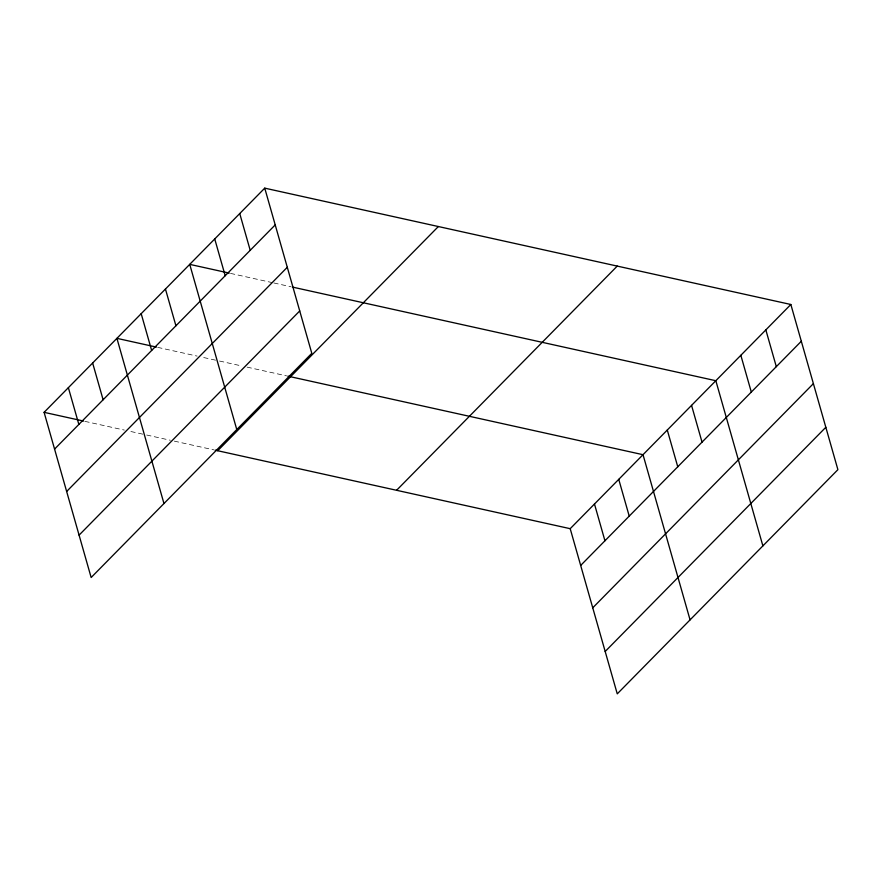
<?xml version="1.0" encoding="UTF-8"?>
<svg xmlns="http://www.w3.org/2000/svg" width="882" height="882" viewBox="0 0 882 882"><rect width="100%" height="100%" fill="white"/><g stroke="black" fill="none" stroke-linecap="round" stroke-linejoin="round"><path stroke-width="0.66" stroke-dasharray="4.41 3.31" d="M230.5 273.387L272.582 282.692M273.905 282.979L291.005 286.76M157.691 347.365L197.138 356.096M203.72 357.552L218.185 360.749M219.508 361.036L241.866 365.986M247.125 367.144L286.584 375.875M84.87 421.353L124.329 430.074M130.911 431.53L145.376 434.727M146.688 435.024L170.369 440.261M174.316 441.132L213.764 449.853"/><path stroke-width="1.32" d="M264.743 188.142L311.798 353.318L91.155 577.512L44.1 412.335L264.743 188.142L790.845 304.488L837.9 469.665L617.257 693.858L570.202 528.682L790.845 304.488M54.574 449.092L275.217 224.899M66.646 491.472L287.289 267.279M79.082 535.131L299.726 310.938M217.711 450.724L438.354 226.542M396.591 490.282L617.235 266.099M580.676 565.439L801.319 341.246M592.748 607.819L813.391 383.626M605.184 651.478L825.828 427.285M229.188 273.089L189.729 264.368L236.773 429.545M292.317 287.058L715.831 380.715L762.886 545.892M156.368 347.078L116.909 338.346L163.964 503.523M287.896 376.162L643.022 454.704L690.066 619.87M44.1 412.335L83.558 421.056M215.087 450.151L570.202 528.682M765.841 329.901L776.314 366.658M740.836 355.314L751.31 392.071M691.554 405.378L702.028 442.136M667.288 430.041L677.762 466.798M618.745 479.356L629.219 516.113M594.479 504.019L604.942 540.776M239.739 213.554L250.212 250.312M214.734 238.956L225.197 275.713M165.452 289.031L175.926 325.789M141.186 313.683L151.649 350.452M92.643 363.009L103.117 399.767M68.366 387.672L78.84 424.429"/></g></svg>
